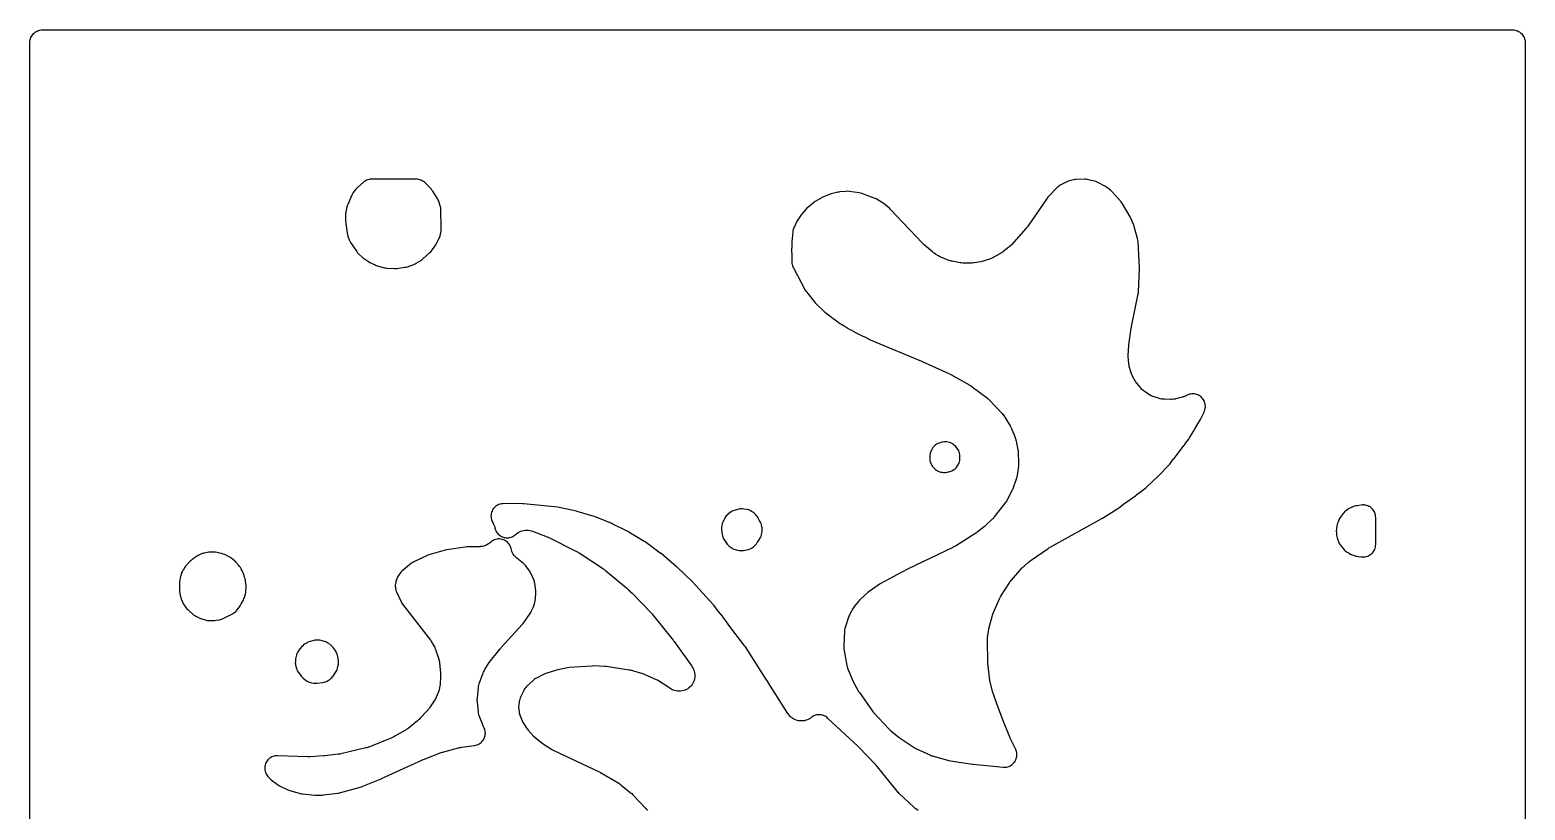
# Model space of a CAD drawing. Header units: millimetres. Extents: x 0 to 300, y 0 to 300.
# Drawn here: x -0.1 to 300.1, y 143.4 to 300.1 of the extents above; entities that cross this region are included whole.
import ezdxf

# ---------------------------------------------------------------- set-up
doc = ezdxf.new("R2010")
doc.units = ezdxf.units.MM
doc.layers.add('CUT', color=7, linetype='CONTINUOUS')

msp = doc.modelspace()

# ---------------------------------------------------------------- linework, layer by layer
at = {"layer": 'CUT'}
for points in [[(-0.15, 2.4114), (-0.15, 297.5886), (-0.135, 297.8947), (-0.099, 298.1371), (-0.0395, 298.3748), (0.0431, 298.6056), (0.1479, 298.8271), (0.2738, 299.0373), (0.4198, 299.2341), (0.5844, 299.4156), (0.7659, 299.5802), (0.9627, 299.7262), (1.1729, 299.8521), (1.3944, 299.9569), (1.6252, 300.0395), (1.8629, 300.099), (2.1053, 300.135), (2.4114, 300.15), (297.5872, 300.15), (297.8933, 300.135), (298.1357, 300.099), (298.3734, 300.0395), (298.6041, 299.9569), (298.8256, 299.8521), (299.0358, 299.7262), (299.2326, 299.5802), (299.4142, 299.4156), (299.5787, 299.2341), (299.7247, 299.0373), (299.8507, 298.8271), (299.9554, 298.6056), (300.038, 298.3748), (300.0975, 298.1371), (300.1335, 297.8947), (300.1485, 297.5886), (300.1485, 2.4114)], [(178.2632, 143.2965), (177.8093, 143.6053), (177.6853, 143.6935), (177.6633, 143.7098), (177.4252, 143.9023), (177.4046, 143.9204), (177.2916, 144.0238), (174.4615, 146.7216), (174.2964, 146.8892), (174.1879, 147.0065), (174.0336, 147.1841), (169.7834, 152.3994), (169.6489, 152.5514), (166.2702, 156.0709), (166.2524, 156.0892), (166.2492, 156.0925), (166.172, 156.168), (160.0721, 161.8778), (159.89, 162.0326), (159.694, 162.1693), (159.4858, 162.2867), (159.2673, 162.3836), (159.0406, 162.4592), (158.8077, 162.5129), (158.5708, 162.5441), (158.332, 162.5525), (158.0934, 162.538), (157.8573, 162.5008), (157.6259, 162.4413), (157.4012, 162.36), (157.1852, 162.2575), (156.9801, 162.1349), (156.8525, 162.0411), (156.852, 162.0418), (156.5364, 161.8098), (156.2766, 161.6549), (156.0031, 161.5256), (155.7184, 161.4232), (155.4253, 161.3486), (155.1263, 161.3026), (154.8243, 161.2854), (154.5221, 161.2974), (154.2223, 161.3384), (153.928, 161.4079), (153.6416, 161.5054), (153.366, 161.63), (153.1035, 161.7805), (152.8568, 161.9555), (152.628, 162.1534), (152.4193, 162.3723), (152.2147, 162.6332), (152.196, 162.6595), (152.0952, 162.8091), (149.061, 167.5531), (148.1396, 169.0227), (148.1256, 169.0446), (148.1116, 169.0665), (148.0939, 169.0937), (147.5042, 169.9871), (143.5587, 176.1559), (143.4428, 176.322), (140.6572, 179.9857), (139.0322, 182.212), (139.0152, 182.235), (139.0121, 182.2391), (138.938, 182.3334), (138.0998, 183.3492), (137.1877, 184.5489), (137.0387, 184.727), (132.8999, 189.2327), (132.8783, 189.2558), (132.8744, 189.26), (132.7805, 189.3545), (129.7559, 192.24), (129.7346, 192.2601), (129.7309, 192.2635), (129.6395, 192.3447), (126.603, 194.9089), (126.5761, 194.9312), (126.5714, 194.9351), (126.4557, 195.0245), (123.3893, 197.2547), (123.2156, 197.3703), (120.1465, 199.2324), (120.1142, 199.2517), (120.1082, 199.2551), (119.9689, 199.331), (116.8136, 200.9212), (116.606, 201.0142), (113.3573, 202.2959), (113.1593, 202.3646), (109.7917, 203.3765), (109.7565, 203.3868), (109.7501, 203.3886), (109.6004, 203.4262), (106.1457, 204.1824), (105.8573, 204.2281), (99.0209, 204.9043), (98.8021, 204.9163), (94.9811, 204.9581), (94.7382, 204.949), (94.4973, 204.9163), (94.2608, 204.8603), (94.0308, 204.7817), (93.8095, 204.681), (93.599, 204.5594), (93.4013, 204.4179), (93.2184, 204.2579), (93.0518, 204.0808), (92.9032, 203.8884), (92.774, 203.6825), (92.6654, 203.465), (92.5785, 203.238), (92.514, 203.0036), (92.4725, 202.7641), (92.4546, 202.5217), (92.4602, 202.2786), (92.4895, 202.0373), (92.542, 201.8), (92.6173, 201.5688), (92.7148, 201.3461), (92.7953, 201.202), (92.7947, 201.2016), (92.9894, 200.8529), (93.1126, 200.5702), (93.2076, 200.2767), (93.255, 200.0594), (93.3194, 199.8214), (93.407, 199.5908), (93.5169, 199.37), (93.6479, 199.1611), (93.799, 198.9661), (93.9685, 198.7869), (94.1548, 198.6253), (94.3561, 198.4829), (94.5705, 198.361), (94.7959, 198.2608), (95.0301, 198.1833), (95.2707, 198.1293), (95.5155, 198.0992), (95.7621, 198.0934), (96.008, 198.1119), (96.2509, 198.1546), (96.4884, 198.221), (96.7183, 198.3105), (96.9382, 198.4222), (97.146, 198.555), (97.3397, 198.7076), (97.6383, 198.9677), (97.8891, 199.1463), (98.1561, 199.2995), (98.4368, 199.4258), (98.7286, 199.5241), (99.0285, 199.5934), (99.3338, 199.633), (99.6415, 199.6426), (99.9487, 199.6221), (100.2523, 199.5716), (100.5782, 199.484), (100.6094, 199.4739), (100.7827, 199.4134), (103.7268, 198.3034), (103.9127, 198.2275), (104.0376, 198.1726), (104.2192, 198.0869), (109.6545, 195.3419), (109.8389, 195.2422), (109.9622, 195.1711), (110.1407, 195.0612), (115.0213, 191.8671), (115.1991, 191.7433), (115.3173, 191.6557), (115.4877, 191.5218), (119.7349, 187.9799), (120.0797, 187.6545), (120.309, 187.4381), (120.3644, 187.3858), (120.7963, 186.9782), (124.6053, 183.0472), (124.725, 182.9176), (124.8043, 182.8277), (124.9178, 182.6927), (129.0764, 177.5028), (129.144, 177.4157), (129.1892, 177.3559), (129.2542, 177.2669), (132.7725, 172.3044), (132.8747, 172.1526), (132.8923, 172.125), (133.0591, 171.8329), (133.1847, 171.5529), (133.2823, 171.2619), (133.3512, 170.9629), (133.3905, 170.6585), (133.4, 170.3517), (133.3796, 170.0455), (133.3294, 169.7428), (133.2499, 169.4463), (133.1419, 169.1591), (133.0065, 168.8837), (132.8448, 168.6228), (132.6585, 168.379), (132.4493, 168.1544), (132.2192, 167.9514), (131.9704, 167.7717), (131.7053, 167.6171), (131.4264, 167.4891), (131.1363, 167.3889), (130.8378, 167.3174), (130.5338, 167.2754), (130.2272, 167.2632), (129.9208, 167.281), (129.6176, 167.3285), (129.3205, 167.4054), (129.0323, 167.5108), (128.7557, 167.6439), (128.4683, 167.8185), (128.4344, 167.8414), (128.3246, 167.9187), (128.2889, 167.9447), (128.1679, 168.0277), (126.086, 169.3678), (125.9032, 169.4748), (125.7119, 169.566), (122.8097, 170.8012), (122.5014, 170.9092), (120.5013, 171.4663), (120.1941, 171.5314), (115.5773, 172.2101), (115.3281, 172.2341), (113.0571, 172.3381), (112.7678, 172.3346), (108.141, 172.0103), (107.8393, 171.9706), (105.9159, 171.5972), (105.6288, 171.5236), (103.461, 170.8282), (103.2798, 170.7623), (103.1042, 170.6825), (101.5748, 169.9158), (101.3666, 169.7987), (101.1705, 169.6622), (100.9884, 169.5076), (99.5902, 168.2012), (99.422, 168.0281), (99.2713, 167.8396), (99.1395, 167.6375), (99.0277, 167.4236), (98.3332, 165.9212), (98.2377, 165.6832), (98.167, 165.4367), (98.122, 165.1842), (98.0274, 164.4329), (98.0099, 164.2215), (98.0104, 164.0094), (98.0288, 163.7981), (98.143, 162.9205), (98.1798, 162.7091), (98.2346, 162.5016), (98.307, 162.2996), (98.7052, 161.3224), (98.8014, 161.1144), (98.9161, 160.916), (99.6253, 159.8106), (99.7594, 159.6215), (99.9104, 159.4456), (101.0232, 158.2652), (101.261, 158.0437), (102.6994, 156.869), (102.9455, 156.6918), (104.7974, 155.5218), (105.0656, 155.3745), (114.0801, 151.1197), (114.2313, 151.0441), (114.3328, 150.9905), (114.4804, 150.9082), (118.1093, 148.7764), (118.2331, 148.7004), (118.255, 148.6864), (118.4932, 148.5204), (118.514, 148.5047), (118.6281, 148.4149), (120.4356, 146.935), (120.6028, 146.7897), (120.7133, 146.6877), (120.8717, 146.5327), (123.5166, 143.786), (123.6129, 143.6821), (123.6298, 143.6632), (123.8104, 143.4448), (123.8258, 143.4246), (123.9098, 143.3105)]]:
    msp.add_lwpolyline(points, dxfattribs=at)
for points in [[(63.6059, 259.0111), (63.6957, 258.7293), (64.0019, 257.9346), (64.118, 257.6774), (64.2624, 257.435), (65.5039, 255.5951), (65.6682, 255.3782), (65.855, 255.1804), (66.5661, 254.5053), (66.7189, 254.3716), (66.8821, 254.2507), (67.8398, 253.5998), (68.1318, 253.429), (69.1744, 252.9105), (69.4008, 252.8115), (69.6359, 252.7354), (70.9874, 252.3705), (71.2454, 252.3152), (71.5078, 252.2875), (73.0993, 252.2038), (73.3342, 252.2025), (73.5682, 252.2233), (75.1752, 252.4423), (75.4263, 252.4897), (75.6712, 252.5625), (76.9894, 253.0288), (77.2251, 253.1259), (77.4497, 253.2466), (78.3907, 253.8158), (78.5977, 253.9557), (78.7897, 254.1154), (80.1897, 255.404), (80.3568, 255.5732), (80.5071, 255.7575), (81.2286, 256.7336), (81.3393, 256.8965), (81.4369, 257.0676), (82.0059, 258.1635), (82.0929, 258.3494), (82.1644, 258.5418), (82.2198, 258.7394), (82.3791, 259.412), (82.4186, 259.6162), (82.4409, 259.823), (82.446, 260.0309), (82.3748, 264.1858), (82.3619, 264.4007), (82.3305, 264.6138), (82.2808, 264.8233), (82.2133, 265.0278), (81.9557, 265.7088), (81.8621, 265.9247), (81.7486, 266.1309), (80.7556, 267.7501), (80.6003, 267.9748), (80.4213, 268.1812), (79.2538, 269.3882), (79.0708, 269.5593), (78.8716, 269.7112), (78.6582, 269.8424), (78.4328, 269.9517), (78.1975, 270.0378), (77.9548, 270.0999), (77.7071, 270.1374), (77.4569, 270.15), (68.4709, 270.15), (68.2119, 270.1365), (67.9557, 270.0963), (67.705, 270.0298), (67.4626, 269.9376), (67.231, 269.8209), (67.0128, 269.6807), (66.8103, 269.5187), (65.6383, 268.4772), (65.4656, 268.3081), (65.31, 268.1231), (64.7922, 267.4432), (64.6284, 267.1996), (64.4942, 266.9384), (63.671, 265.0741), (63.5775, 264.8279), (63.5103, 264.5733), (63.3106, 263.613), (63.2624, 263.2486), (63.2051, 262.2601), (63.2026, 262.0241), (63.2224, 261.7889), (63.55, 259.3016)], [(153.0751, 252.5428), (153.1811, 252.3205), (155.5882, 247.8509), (155.6977, 247.6669), (155.8225, 247.493), (157.3403, 245.5586), (157.5872, 245.2875), (159.5164, 243.4589), (159.732, 243.2765), (160.5239, 242.6799), (160.8984, 242.3625), (161.1183, 242.1961), (161.5699, 241.8919), (162.1075, 241.487), (162.284, 241.3655), (163.3659, 240.6874), (163.4333, 240.637), (163.7024, 240.4558), (163.916, 240.3269), (164.0907, 240.2331), (164.4948, 239.9798), (164.7042, 239.8622), (165.8266, 239.3009), (166.8953, 238.7269), (167.1105, 238.6242), (167.5396, 238.4441), (168.7617, 237.8328), (168.7915, 237.8182), (168.7969, 237.8156), (168.9247, 237.7581), (178.8881, 233.6112), (178.9417, 233.5884), (178.9781, 233.5725), (179.0314, 233.5489), (184.4066, 231.1129), (184.5573, 231.0405), (184.6585, 230.9891), (184.8059, 230.91), (188.6032, 228.7626), (188.7999, 228.6432), (188.9309, 228.5581), (189.12, 228.4269), (191.9021, 226.3665), (192.031, 226.2667), (192.0536, 226.2484), (192.2977, 226.0324), (192.3187, 226.0121), (192.4335, 225.8964), (195.1337, 223.0524), (195.2753, 222.8945), (195.2997, 222.8657), (195.5551, 222.5272), (195.5761, 222.4958), (195.689, 222.3163), (196.7067, 220.5919), (196.7752, 220.4708), (196.7871, 220.4489), (196.9103, 220.1996), (196.9205, 220.1768), (196.9751, 220.0489), (197.7013, 218.2559), (197.7628, 218.0932), (197.7731, 218.0638), (197.8732, 217.7309), (197.8808, 217.7007), (197.9192, 217.5311), (198.2807, 215.7408), (198.3081, 215.5895), (198.3124, 215.5623), (198.3484, 215.2571), (198.3505, 215.2296), (198.359, 215.0761), (198.4245, 213.2206), (198.4267, 213.0559), (198.4265, 213.0264), (198.4091, 212.6975), (198.4063, 212.6682), (198.3868, 212.5046), (198.1219, 210.6312), (198.0936, 210.4598), (198.0879, 210.4293), (198.0077, 210.0914), (197.9991, 210.0616), (197.9473, 209.8958), (197.3437, 208.1087), (197.2922, 207.9659), (197.2825, 207.9405), (197.1624, 207.6618), (197.1507, 207.6373), (197.0823, 207.5018), (196.132, 205.7101), (196.0531, 205.5687), (196.0384, 205.5437), (195.8626, 205.272), (195.8459, 205.2483), (195.7494, 205.1184), (193.5436, 202.2784), (193.4534, 202.1667), (193.4369, 202.147), (193.244, 201.9344), (193.2259, 201.916), (193.1235, 201.8154), (191.8658, 200.6264), (191.753, 200.5241), (191.6751, 200.4562), (191.5583, 200.3585), (190.1338, 199.2158), (189.9598, 199.0843), (189.8391, 198.9986), (189.6578, 198.8775), (185.75, 196.4287), (185.5624, 196.3185), (185.4329, 196.2475), (185.2392, 196.1484), (176.116, 191.8118), (176.0928, 191.8006), (176.0887, 191.7986), (175.9922, 191.7489), (170.4703, 188.7505), (170.2194, 188.5944), (168.398, 187.3058), (168.1564, 187.1113), (166.7279, 185.8073), (166.4915, 185.5599), (165.4799, 184.344), (165.3469, 184.169), (165.2297, 183.9831), (164.5361, 182.7662), (164.4265, 182.5502), (164.3382, 182.3246), (163.5785, 180.0638), (163.5152, 179.8422), (163.4726, 179.6158), (163.4511, 179.3864), (163.3066, 176.3526), (163.3084, 176.082), (163.3393, 175.8132), (163.9137, 172.4466), (163.9757, 172.1751), (164.0676, 171.9121), (165.1807, 169.219), (165.3139, 168.9451), (166.2984, 167.2007), (166.4402, 166.9779), (169.0945, 163.2561), (169.3045, 162.9995), (172.4297, 159.6599), (172.6342, 159.4647), (174.1743, 158.1532), (174.4084, 157.9765), (177.4784, 155.9296), (177.6418, 155.8295), (177.8124, 155.7422), (180.7102, 154.3967), (180.8979, 154.3187), (181.0913, 154.2562), (184.4353, 153.3233), (184.7508, 153.2569), (189.1805, 152.6192), (189.2455, 152.6107), (189.2601, 152.609), (189.3082, 152.6038), (195.3274, 152.0156), (195.3276, 152.0171), (195.5233, 152.0026), (195.7663, 152.0083), (196.0077, 152.0376), (196.245, 152.0901), (196.4761, 152.1655), (196.6988, 152.2629), (196.911, 152.3816), (197.1107, 152.5203), (197.2959, 152.6777), (197.465, 152.8523), (197.6163, 153.0426), (197.7485, 153.2466), (197.8601, 153.4625), (197.9503, 153.6883), (198.0182, 153.9217), (198.063, 154.1607), (198.0844, 154.4028), (198.0822, 154.6459), (198.0565, 154.8876), (198.0073, 155.1257), (197.9353, 155.3579), (197.841, 155.5819), (197.7255, 155.7958), (197.6764, 155.8769), (197.6611, 155.9051), (197.5796, 156.0647), (196.7937, 157.6981), (196.7411, 157.8122), (196.7067, 157.8904), (196.6579, 158.0063), (195.2584, 161.496), (194.2066, 164.4066), (194.084, 164.746), (193.8791, 165.313), (193.1813, 167.2441), (192.6645, 169.4283), (192.6223, 169.6319), (192.5974, 169.771), (192.5665, 169.9767), (192.2778, 172.3443), (192.2591, 172.5404), (192.2499, 172.6738), (192.2415, 172.8705), (192.1635, 177.6525), (192.1644, 177.817), (192.1652, 177.8465), (192.1887, 178.1745), (192.1921, 178.2038), (192.2146, 178.3668), (192.4423, 179.785), (192.4819, 179.9939), (192.5128, 180.1349), (192.5642, 180.3412), (193.1154, 182.3129), (193.192, 182.5549), (193.2494, 182.7172), (193.3422, 182.9534), (194.5823, 185.8228), (194.6429, 185.9557), (194.6542, 185.9793), (194.7905, 186.2374), (194.8036, 186.2601), (194.8792, 186.385), (196.5793, 189.0746), (196.6621, 189.1999), (196.6773, 189.222), (196.8576, 189.4622), (196.8746, 189.483), (196.9718, 189.5975), (199.0651, 191.9655), (199.2286, 192.1391), (199.3434, 192.2533), (199.5176, 192.4161), (200.4907, 193.2691), (200.6577, 193.4071), (200.7737, 193.4974), (200.9483, 193.6256), (204.3419, 195.9679), (204.4933, 196.0671), (204.5978, 196.132), (204.7538, 196.2238), (215.1504, 202.006), (215.1707, 202.0174), (215.1744, 202.0195), (215.2588, 202.0697), (218.3668, 204.0016), (218.542, 204.1211), (219.5123, 204.845), (221.9442, 206.5827), (221.9744, 206.6046), (221.9799, 206.6087), (222.1031, 206.7057), (222.8805, 207.3579), (223.9528, 208.1579), (224.1467, 208.3184), (226.4128, 210.3946), (226.4392, 210.4191), (226.444, 210.4236), (226.5511, 210.5309), (228.6079, 212.7209), (228.7745, 212.9177), (229.4975, 213.8671), (229.5277, 213.9007), (229.552, 213.9281), (229.5562, 213.9329), (229.6535, 214.0513), (231.6837, 216.6826), (231.7059, 216.7118), (231.7097, 216.7168), (231.7974, 216.8419), (232.0151, 217.1732), (232.5909, 217.9293), (232.7565, 218.1759), (233.4649, 219.3795), (233.6562, 219.6706), (233.6747, 219.6992), (233.6778, 219.7041), (233.7508, 219.826), (234.2131, 220.6508), (234.9457, 221.8956), (235.0565, 222.1061), (235.194, 222.4007), (235.4057, 222.7784), (235.4218, 222.8075), (235.4245, 222.8125), (235.4874, 222.9363), (235.6916, 223.3677), (235.7856, 223.5944), (235.8569, 223.8292), (235.9048, 224.0698), (235.9289, 224.314), (235.929, 224.5594), (235.9197, 224.6537), (235.9195, 224.6701), (235.9066, 224.7877), (235.905, 224.8036), (235.9045, 224.8058), (235.8923, 224.9171), (235.8406, 225.1601), (235.7651, 225.3968), (235.6664, 225.6248), (235.5457, 225.8419), (235.4039, 226.0459), (235.2426, 226.2349), (235.0634, 226.4069), (234.868, 226.5603), (234.6583, 226.6935), (234.4364, 226.8053), (234.2045, 226.8945), (233.9649, 226.9602), (233.72, 227.0018), (233.4722, 227.0189), (233.2238, 227.0114), (232.9775, 226.9792), (232.7356, 226.9227), (232.5004, 226.8425), (232.2744, 226.7394), (232.1598, 226.68), (231.9688, 226.5878), (231.9342, 226.5724), (231.5381, 226.4211), (231.5021, 226.4097), (231.2982, 226.3511), (230.0136, 226.021), (229.8506, 225.983), (229.8213, 225.9768), (229.5176, 225.9271), (229.2107, 225.9047), (229.1807, 225.9038), (229.0133, 225.9028), (227.7111, 225.9241), (227.543, 225.9306), (227.513, 225.9325), (227.2055, 225.9652), (226.9022, 226.0254), (226.873, 226.0326), (226.7105, 226.0763), (225.6289, 226.3938), (225.4293, 226.4585), (225.3941, 226.4711), (225.0385, 226.6203), (224.7019, 226.8084), (224.6703, 226.8284), (224.4964, 226.9457), (223.6229, 227.5711), (223.4758, 227.682), (223.45, 227.7025), (223.1954, 227.9256), (222.9639, 228.1726), (222.9426, 228.1977), (222.8269, 228.341), (221.9258, 229.515), (221.8203, 229.6594), (221.8021, 229.6857), (221.6124, 229.9888), (221.5967, 230.0167), (221.5129, 230.1747), (221.2192, 230.7619), (221.1489, 230.9104), (221.1369, 230.9373), (221.0162, 231.2429), (221.0066, 231.2707), (220.9564, 231.4272), (220.6261, 232.5402), (220.6187, 232.5673), (220.4631, 233.7207), (220.4266, 234.6482), (220.5905, 236.8742), (221.0499, 240.2451), (221.0693, 240.3717), (221.084, 240.4575), (221.1078, 240.5833), (222.4628, 247.1412), (222.4967, 247.3491), (222.5129, 247.5591), (222.5316, 248.0893), (222.5317, 248.0896), (222.5745, 248.4291), (222.5824, 248.5665), (222.5841, 248.8186), (222.5645, 249.0256), (222.6743, 252.1447), (222.6732, 252.3478), (222.4294, 257.6356), (222.3989, 257.9264), (222.3347, 258.2116), (221.6305, 260.6594), (221.5386, 260.9226), (220.9694, 262.301), (220.8202, 262.6029), (219.3192, 265.1855), (219.1772, 265.4031), (219.0133, 265.6047), (217.1885, 267.6258), (217.0355, 267.7811), (216.8695, 267.9225), (216.0731, 268.5431), (215.8989, 268.6672), (215.7146, 268.7761), (214.4672, 269.4426), (214.2038, 269.5642), (213.9281, 269.6545), (212.4419, 270.0475), (212.2129, 270.0967), (211.9803, 270.1242), (211.7462, 270.1299), (209.9785, 270.0898), (209.7416, 270.0732), (209.5074, 270.0342), (208.8453, 269.8912), (208.6305, 269.8347), (208.4216, 269.7594), (208.2202, 269.6658), (206.7853, 268.9202), (206.558, 268.7864), (206.3461, 268.6294), (206.152, 268.451), (204.4346, 266.6974), (204.2883, 266.5343), (204.1569, 266.3591), (200.3495, 260.7897), (200.2068, 260.5948), (200.1058, 260.4657), (199.9508, 260.2804), (197.0133, 256.9881), (196.894, 256.8604), (196.8721, 256.8381), (196.6162, 256.6002), (196.5924, 256.58), (196.4564, 256.4702), (195.2542, 255.5451), (195.0315, 255.3864), (194.8766, 255.2843), (194.643, 255.1422), (193.423, 254.4599), (193.275, 254.3814), (193.2482, 254.3679), (192.9424, 254.2311), (192.9145, 254.2201), (192.7572, 254.1621), (191.4937, 253.7277), (191.3456, 253.6801), (191.3189, 253.6722), (191.0172, 253.5957), (190.99, 253.59), (190.837, 253.5613), (189.5175, 253.3413), (189.3635, 253.3189), (189.3359, 253.3155), (189.0258, 253.29), (188.9979, 253.2888), (188.8423, 253.2857), (187.4569, 253.2869), (187.286, 253.291), (187.2555, 253.2924), (186.9152, 253.3238), (186.885, 253.328), (186.7162, 253.3553), (185.0904, 253.6565), (184.9023, 253.6964), (184.8689, 253.7044), (184.4999, 253.8128), (184.4675, 253.8242), (184.2877, 253.8924), (182.8025, 254.5002), (182.656, 254.5638), (182.63, 254.5758), (182.3458, 254.7214), (182.3209, 254.7355), (182.1837, 254.8173), (181.7117, 255.1125), (181.4926, 255.2605), (181.3475, 255.3661), (181.1394, 255.5292), (179.5158, 256.8964), (179.3548, 257.0401), (179.2483, 257.1407), (179.0959, 257.2935), (172.7011, 264.0785), (172.4631, 264.3002), (171.2096, 265.3239), (171.0516, 265.4428), (170.8847, 265.5489), (169.8014, 266.1786), (169.6091, 266.2795), (169.4087, 266.3633), (166.9175, 267.2804), (166.6641, 267.3587), (166.404, 267.4097), (164.3963, 267.6937), (164.1079, 267.7175), (163.8187, 267.7079), (162.5076, 267.5881), (162.3241, 267.5645), (162.1428, 267.5273), (160.7484, 267.1873), (160.5647, 267.135), (160.3856, 267.0688), (159.0858, 266.5314), (158.9181, 266.4548), (158.7565, 266.3659), (157.5439, 265.6398), (157.3824, 265.5344), (157.2295, 265.4169), (156.12, 264.4939), (155.8557, 264.2389), (154.8554, 263.1209), (154.7252, 262.9628), (154.6084, 262.7946), (153.8346, 261.5768), (153.7388, 261.4124), (153.6557, 261.2412), (153.2596, 260.3391), (153.1636, 260.0835), (153.0961, 259.8189), (153.0578, 259.5485), (152.886, 257.5537), (152.8768, 257.3357), (152.878, 256.4475), (152.8627, 256.3869), (152.8262, 256.146), (152.8134, 255.9028), (152.8242, 255.6594), (152.88, 255.064), (152.8822, 253.5024), (152.8946, 253.2565), (152.9312, 253.013), (152.9916, 252.7743)], [(182.1511, 211.5452), (182.3686, 211.4424), (182.5949, 211.361), (182.8279, 211.3017), (183.0656, 211.2651), (183.2768, 211.2429), (183.4913, 211.2297), (183.706, 211.2349), (183.9196, 211.2585), (184.1303, 211.3003), (184.3238, 211.3475), (184.3333, 211.3492), (184.3508, 211.3541), (184.5936, 211.4133), (184.8127, 211.4774), (185.025, 211.5613), (185.2288, 211.6642), (185.4224, 211.7852), (185.4765, 211.8226), (185.6717, 211.9722), (185.8512, 212.1401), (186.0134, 212.3249), (186.1567, 212.5248), (186.2796, 212.7377), (186.3445, 212.8641), (186.4535, 213.1076), (186.536, 213.3614), (186.5909, 213.6225), (186.6177, 213.888), (186.639, 214.3398), (186.6384, 214.5883), (186.6131, 214.8354), (186.5634, 215.0788), (186.4898, 215.3161), (186.393, 215.545), (186.274, 215.763), (186.1339, 215.9682), (185.883, 216.2991), (185.7219, 216.4908), (185.5425, 216.6654), (185.3465, 216.8212), (185.1359, 216.9566), (185.0017, 217.0336), (184.7639, 217.1538), (184.5147, 217.248), (184.2568, 217.3152), (183.9933, 217.3545), (183.8803, 217.3652), (183.6617, 217.3764), (183.4429, 217.3684), (183.2256, 217.3412), (183.0116, 217.2952), (182.6373, 217.1974), (182.3982, 217.1219), (182.1678, 217.0228), (181.9486, 216.9012), (181.7426, 216.7582), (181.552, 216.5953), (181.3786, 216.4141), (181.2243, 216.2164), (181.0905, 216.0043), (180.9353, 215.7283), (180.82, 215.496), (180.7294, 215.253), (180.6645, 215.0018), (180.626, 214.7454), (180.5826, 214.3006), (180.5708, 214.0531), (180.5836, 213.8055), (180.6208, 213.5605), (180.6821, 213.3203), (180.7668, 213.0874), (180.8742, 212.8641), (181.0033, 212.6524), (181.1526, 212.4546), (181.4087, 212.1481), (181.5717, 211.9712), (181.7508, 211.8108), (181.9446, 211.6684)], [(262.2413, 199.2636), (262.2442, 199.1667), (262.2607, 199.0285), (262.2907, 198.6645), (262.3299, 198.3838), (262.4006, 198.1094), (262.6099, 197.4538), (262.6869, 197.2452), (262.7821, 197.0443), (262.8948, 196.8526), (263.024, 196.6716), (263.6545, 195.8675), (263.8211, 195.6759), (264.0063, 195.5022), (264.2082, 195.3481), (264.4246, 195.2153), (264.5846, 195.1281), (264.6767, 195.0548), (264.8626, 194.9322), (265.0586, 194.8266), (265.2632, 194.739), (265.3749, 194.6969), (265.3833, 194.6923), (265.5874, 194.5927), (265.7996, 194.5121), (266.0183, 194.451), (266.0907, 194.4377), (266.1138, 194.4302), (266.3422, 194.3792), (266.5744, 194.3497), (266.7156, 194.3452), (267.2808, 194.2678), (267.5319, 194.2462), (267.7839, 194.2501), (268.0342, 194.2793), (268.2803, 194.3335), (268.3089, 194.3413), (268.547, 194.4195), (268.776, 194.5212), (268.9937, 194.6453), (269.1979, 194.7905), (269.3865, 194.9554), (269.5576, 195.1384), (269.7096, 195.3376), (269.8409, 195.551), (269.9501, 195.7765), (270.0363, 196.0118), (270.0984, 196.2545), (270.136, 196.5023), (270.1485, 196.7525), (270.1485, 196.8544), (270.1485, 201.8731), (270.1485, 202.187), (270.1361, 202.4362), (270.0988, 202.683), (270.0372, 202.9248), (269.9517, 203.1592), (269.8433, 203.384), (269.713, 203.5969), (269.5622, 203.7957), (269.3923, 203.9784), (269.205, 204.1434), (269.0022, 204.2888), (268.7859, 204.4133), (268.5583, 204.5156), (268.3216, 204.5947), (268.0782, 204.6498), (267.8305, 204.6803), (267.744, 204.6866), (267.4729, 204.6917), (267.2028, 204.6673), (266.3346, 204.5413), (266.124, 204.5014), (265.9175, 204.4436), (265.7168, 204.3684), (265.391, 204.23), (265.3022, 204.1977), (265.2156, 204.1555), (265.0978, 204.1055), (264.8374, 203.9766), (264.5937, 203.8183), (264.0772, 203.4385), (263.9028, 203.2976), (263.7416, 203.1417), (263.595, 202.972), (263.1854, 202.4522), (263.0151, 202.2074), (262.8751, 201.944), (262.5903, 201.3209), (262.4837, 201.0457), (262.4102, 200.7599), (262.271, 200.0452), (262.2375, 199.8189), (262.2249, 199.5905), (262.2332, 199.3619)], [(138.7966, 199.4895), (138.8082, 199.3439), (138.8452, 199.0712), (138.8736, 198.9576), (138.9037, 198.7494), (138.9514, 198.5059), (139.023, 198.2682), (139.1179, 198.0389), (139.2349, 197.8201), (139.6057, 197.203), (139.753, 196.9848), (139.9224, 196.7832), (140.1121, 196.6006), (140.32, 196.439), (140.9183, 196.0223), (141.1106, 195.901), (141.313, 195.7977), (141.524, 195.7132), (141.7418, 195.6482), (141.9645, 195.6033), (142.3313, 195.5465), (142.601, 195.5196), (142.872, 195.5221), (143.1411, 195.5539), (143.866, 195.6796), (144.0966, 195.731), (144.3214, 195.8039), (144.5383, 195.8977), (144.7454, 196.0116), (144.9829, 196.1572), (145.2071, 196.3121), (145.4131, 196.4904), (145.5985, 196.6902), (145.761, 196.9089), (145.9215, 197.1514), (146.1709, 197.4914), (146.2982, 197.6827), (146.4073, 197.8848), (146.4085, 197.8874), (146.4368, 197.9302), (146.5802, 198.1764), (146.6946, 198.4372), (146.7787, 198.7093), (146.8799, 199.1185), (146.9264, 199.3544), (146.95, 199.5938), (146.9504, 199.8343), (146.9278, 200.0738), (146.8822, 200.31), (146.7867, 200.7023), (146.7069, 200.9661), (146.5986, 201.2194), (146.463, 201.4593), (146.3432, 201.6464), (146.2042, 201.9191), (146.0908, 202.1183), (145.9597, 202.3063), (145.8119, 202.4815), (145.8025, 202.4908), (145.7934, 202.505), (145.6362, 202.7236), (145.4565, 202.924), (145.2562, 203.104), (145.0377, 203.2613), (144.8104, 203.4071), (144.5965, 203.5298), (144.3715, 203.6309), (144.1377, 203.7093), (143.8972, 203.7643), (143.2493, 203.8792), (142.9912, 203.9112), (142.7311, 203.9162), (142.472, 203.8942), (142.2165, 203.8454), (141.5327, 203.6775), (141.3099, 203.6116), (141.0941, 203.5254), (140.8873, 203.4195), (140.6912, 203.2948), (140.223, 202.9657), (140.0351, 202.8197), (139.8619, 202.6566), (139.7051, 202.4778), (139.5659, 202.2848), (139.4457, 202.0795), (139.4261, 202.042), (139.3268, 201.8931), (139.1962, 201.6384), (139.0943, 201.4079), (139.0708, 201.363), (138.9642, 201.1311), (138.8817, 200.8895), (138.8243, 200.6407), (138.7876, 200.4337), (138.7551, 200.1697), (138.7509, 199.9037), (138.775, 199.6388)], [(30.0701, 186.2881), (30.1356, 186.0668), (30.2213, 185.8526), (30.6538, 184.9009), (30.7469, 184.7165), (30.855, 184.5405), (30.9772, 184.374), (31.3944, 183.8522), (31.5429, 183.6827), (31.706, 183.5273), (32.6389, 182.7156), (32.8051, 182.583), (32.9819, 182.465), (33.1681, 182.3625), (33.9529, 181.9727), (34.161, 181.881), (34.3765, 181.8085), (35.2366, 181.5622), (35.4504, 181.511), (35.6679, 181.4788), (35.8873, 181.4659), (36.1071, 181.4722), (36.364, 181.491), (36.7249, 181.4774), (36.9907, 181.4815), (37.2545, 181.5138), (37.9187, 181.6313), (38.1386, 181.6805), (38.3531, 181.7492), (38.5605, 181.837), (39.9916, 182.5203), (40.2022, 182.6335), (40.2441, 182.6615), (40.3051, 182.6897), (40.521, 182.8029), (40.7249, 182.9366), (40.9572, 183.1056), (41.1235, 183.2378), (41.278, 183.3837), (41.4195, 183.5421), (41.7936, 183.9985), (41.9388, 184.1945), (42.0643, 184.4037), (42.2276, 184.7088), (42.306, 184.8388), (42.4787, 185.1781), (42.7348, 185.6566), (42.8423, 185.8843), (42.9263, 186.1216), (43.1364, 186.8263), (43.2005, 187.0944), (43.2347, 187.368), (43.2845, 188.0867), (43.2895, 188.3308), (43.2706, 188.5742), (43.1671, 189.3904), (43.1307, 189.603), (43.0762, 189.8116), (42.9229, 190.3094), (42.9158, 190.344), (42.8501, 190.5458), (42.7607, 190.836), (42.6712, 191.0805), (42.5569, 191.3143), (42.5213, 191.3783), (42.4892, 191.4499), (42.3636, 191.6684), (42.3384, 191.7075), (42.1156, 192.1085), (41.9778, 192.3287), (41.818, 192.5334), (41.2367, 193.203), (41.0634, 193.3835), (40.8729, 193.5457), (40.1984, 194.0644), (39.9825, 194.2131), (39.7522, 194.3384), (38.9721, 194.7111), (38.7629, 194.7996), (38.5465, 194.8688), (37.7038, 195.0964), (37.4304, 195.1541), (37.1522, 195.181), (36.313, 195.2147), (36.0496, 195.2114), (35.788, 195.1804), (34.9048, 195.0282), (34.7034, 194.9849), (34.5064, 194.9251), (34.3149, 194.8494), (33.6756, 194.5655), (33.4244, 194.4366), (33.1894, 194.2801), (32.8613, 194.0339), (32.8, 193.9953), (32.6303, 193.8671), (32.5854, 193.8268), (32.3729, 193.6673), (32.2117, 193.5355), (32.0621, 193.3907), (31.2531, 192.5402), (31.0997, 192.363), (30.9636, 192.1721), (30.6041, 191.6146), (30.4955, 191.4291), (30.4032, 191.2349), (30.3279, 191.0336), (30.3062, 190.9558), (30.1411, 190.5169), (30.063, 190.2718), (30.0106, 190.02), (29.8953, 189.2772), (29.8706, 189.0493), (29.8668, 188.8201), (29.8761, 188.5052), (29.8649, 187.8079), (29.8702, 187.6011), (29.8925, 187.3955), (30.0252, 186.5144)], [(48.6462, 154.1642), (48.4212, 154.0692), (48.2064, 153.9528), (48.004, 153.816), (47.816, 153.6601), (47.6441, 153.4866), (47.4899, 153.2971), (47.3549, 153.0935), (47.2405, 152.8777), (47.1477, 152.6517), (47.0774, 152.4178), (47.0302, 152.1781), (47.0067, 151.9349), (47.007, 151.6907), (47.0311, 151.4476), (47.0788, 151.208), (47.1497, 150.9743), (47.2431, 150.7485), (47.3581, 150.533), (47.4935, 150.3297), (47.6481, 150.1406), (47.9427, 149.8143), (48.114, 149.6422), (48.3012, 149.4875), (49.5785, 148.5322), (49.78, 148.3963), (49.9937, 148.2806), (51.6859, 147.4681), (51.882, 147.3841), (52.0846, 147.3171), (54.1535, 146.7291), (54.3668, 146.6785), (54.5836, 146.6467), (57.0558, 146.395), (57.3562, 146.3825), (58.5958, 146.4059), (58.8487, 146.4235), (61.6423, 146.7611), (61.8294, 146.791), (62.0137, 146.8349), (66.4561, 148.0733), (66.7313, 148.1675), (70.3721, 149.6567), (70.432, 149.6821), (70.4453, 149.688), (70.4891, 149.7077), (78.5536, 153.4405), (78.6778, 153.4953), (78.7629, 153.531), (78.889, 153.5813), (82.4809, 154.9378), (82.6559, 154.999), (82.7757, 155.0376), (82.9535, 155.0901), (85.9338, 155.89), (86.1635, 155.9439), (86.3205, 155.9757), (86.5531, 156.0151), (89.161, 156.3729), (89.3963, 156.4167), (89.6263, 156.4829), (89.849, 156.5707), (90.0622, 156.6794), (90.2641, 156.8081), (90.4527, 156.9554), (90.6263, 157.1201), (90.7835, 157.3007), (90.9226, 157.4954), (91.0425, 157.7026), (91.142, 157.9202), (91.2202, 158.1464), (91.2765, 158.3791), (91.3103, 158.616), (91.3212, 158.8551), (91.3092, 159.0942), (91.2744, 159.331), (91.2172, 159.5634), (91.1379, 159.7892), (91.0375, 160.0065), (90.9021, 160.2658), (90.8866, 160.3001), (90.805, 160.4949), (90.1603, 162.165), (90.1044, 162.3199), (90.095, 162.3478), (90.0112, 162.6388), (89.9532, 162.936), (89.9488, 162.9651), (89.928, 163.1285), (89.7256, 165.0519), (89.7105, 165.2411), (89.7087, 165.275), (89.7074, 165.6545), (89.7089, 165.6883), (89.7227, 165.8777), (89.9305, 167.998), (89.9498, 168.1592), (89.9539, 168.188), (90.0086, 168.4815), (90.0886, 168.7692), (90.0975, 168.7968), (90.1511, 168.9502), (90.8946, 170.9401), (90.959, 171.101), (90.9712, 171.1295), (91.1219, 171.4416), (91.1367, 171.4688), (91.2227, 171.6193), (91.7594, 172.5094), (91.8845, 172.7033), (91.9735, 172.8322), (92.1103, 173.0179), (94.2753, 175.7756), (94.361, 175.8808), (94.4206, 175.9512), (94.5101, 176.0533), (98.7129, 180.6749), (98.8953, 180.9006), (100.324, 182.894), (100.4449, 183.0796), (100.549, 183.2752), (100.8731, 183.9555), (100.983, 184.226), (101.1951, 184.85), (101.2692, 185.1149), (101.3137, 185.3864), (101.4686, 186.8219), (101.4829, 187.1213), (101.4612, 187.4203), (101.2658, 188.8862), (101.2274, 189.1021), (101.1702, 189.3137), (101.0946, 189.5195), (100.5498, 190.824), (100.4601, 191.0156), (100.3545, 191.1989), (100.2338, 191.3726), (99.3772, 192.5005), (99.1893, 192.7202), (98.9774, 192.9167), (97.6673, 193.9976), (97.5796, 194.0723), (97.5318, 194.1143), (97.3126, 194.3247), (97.1085, 194.5608), (96.9309, 194.8123), (96.7788, 195.0799), (96.6535, 195.3611), (96.5564, 195.6533), (96.4972, 195.9144), (96.4296, 196.1554), (96.3384, 196.3885), (96.2242, 196.6112), (96.0884, 196.8214), (95.9322, 197.017), (95.7573, 197.196), (95.5653, 197.3566), (95.3583, 197.4972), (95.1382, 197.6164), (94.9073, 197.713), (94.6679, 197.786), (94.4224, 197.8347), (94.1733, 197.8587), (93.923, 197.8576), (93.6741, 197.8315), (93.429, 197.7806), (93.1903, 197.7055), (92.9603, 197.6068), (92.7412, 197.4857), (92.5354, 197.3433), (92.3976, 197.2259), (92.3973, 197.2262), (92.0935, 196.967), (91.8404, 196.7907), (91.5713, 196.6401), (91.2887, 196.5165), (90.9954, 196.4212), (90.6942, 196.3552), (90.3585, 196.3154), (90.3257, 196.3132), (90.1419, 196.305), (87.5731, 196.2543), (87.2624, 196.2288), (83.6043, 195.6965), (83.2651, 195.6227), (79.9912, 194.669), (79.8045, 194.6066), (79.6232, 194.5296), (76.978, 193.281), (76.7291, 193.1457), (76.4971, 192.9832), (74.8539, 191.6873), (74.6289, 191.4868), (74.4298, 191.2607), (74.0306, 190.7483), (73.8819, 190.5354), (73.756, 190.3082), (73.5407, 189.8669), (73.4474, 189.6505), (73.375, 189.4262), (73.3239, 189.1962), (73.2733, 188.9032), (73.2429, 188.6511), (73.2381, 188.3972), (73.2592, 188.1441), (73.2972, 187.8612), (73.3447, 187.6082), (73.4178, 187.3614), (73.516, 187.1235), (74.4197, 185.2178), (74.5488, 184.9798), (74.7028, 184.7572), (80.2831, 177.5594), (80.3821, 177.4256), (80.3993, 177.4013), (80.5791, 177.1213), (80.5941, 177.0955), (80.6745, 176.9498), (81.0778, 176.1786), (81.1404, 176.0533), (81.1512, 176.0307), (81.2621, 175.7735), (81.2712, 175.7501), (81.3193, 175.6186), (81.914, 173.8969), (81.9821, 173.6782), (81.993, 173.6389), (82.0886, 173.1913), (82.0946, 173.151), (82.1218, 172.9236), (82.2956, 170.9569), (82.3094, 170.7011), (82.3129, 170.5274), (82.3092, 170.2713), (82.2274, 168.584), (82.2116, 168.3771), (82.2077, 168.3403), (82.1473, 167.9638), (82.0457, 167.5964), (82.0339, 167.5613), (81.9621, 167.3666), (81.5024, 166.2174), (81.4317, 166.0522), (81.4184, 166.023), (81.2536, 165.7037), (81.2375, 165.6759), (81.1438, 165.5225), (80.13, 163.9487), (80.0332, 163.8058), (80.0153, 163.7806), (79.8025, 163.5088), (79.7824, 163.4854), (79.6668, 163.3571), (78.1759, 161.7774), (77.9996, 161.6025), (77.876, 161.4879), (77.6884, 161.325), (75.7923, 159.7859), (75.675, 159.6946), (75.6537, 159.6786), (75.4089, 159.5102), (75.3863, 159.496), (75.2591, 159.4192), (73.1747, 158.2167), (72.9392, 158.0918), (72.7764, 158.0127), (72.5326, 157.9048), (67.9159, 156.0554), (67.7847, 156.0057), (67.761, 155.9972), (67.4936, 155.9127), (67.4694, 155.906), (67.3335, 155.8713), (62.3065, 154.6869), (62.0973, 154.6439), (61.9544, 154.6187), (61.7431, 154.5876), (59.1169, 154.2778), (59.0214, 154.2678), (58.9563, 154.2618), (58.8606, 154.2542), (56.1549, 154.0749), (55.9544, 154.0669), (55.8181, 154.0652), (55.6174, 154.068), (49.6059, 154.3138), (49.3617, 154.3118), (49.1187, 154.286), (48.8795, 154.2366)], [(53.2541, 172.2995), (53.3939, 171.8185), (53.488, 171.5521), (53.6115, 171.298), (53.7629, 171.0595), (54.2321, 170.4052), (54.3909, 170.206), (54.5692, 170.0239), (54.7651, 169.861), (55.3688, 169.4088), (55.5682, 169.274), (55.7796, 169.159), (56.001, 169.0648), (56.2305, 168.9923), (56.466, 168.9423), (56.7995, 168.888), (57.0538, 168.8599), (57.3096, 168.8579), (57.5643, 168.8821), (58.7159, 169.0512), (58.946, 169.0962), (59.171, 169.1625), (59.3887, 169.2495), (59.6028, 169.347), (59.8165, 169.457), (60.0186, 169.587), (60.2073, 169.7359), (60.316, 169.8304), (60.4671, 169.9733), (60.6059, 170.1283), (60.7312, 170.2943), (61.2467, 171.0393), (61.3696, 171.2357), (61.4737, 171.4427), (61.5582, 171.6584), (61.6225, 171.8809), (61.7675, 172.488), (61.8109, 172.7166), (61.833, 172.9482), (61.8334, 173.1809), (61.8121, 173.4127), (61.7094, 174.1526), (61.6518, 174.4414), (61.5607, 174.7214), (61.4767, 174.9356), (61.3907, 175.1301), (61.2885, 175.3166), (61.1708, 175.4937), (60.7622, 176.0554), (60.5818, 176.2757), (60.3776, 176.4741), (60.1522, 176.648), (59.7136, 176.948), (59.4961, 177.0811), (59.266, 177.1913), (59.026, 177.2775), (58.5683, 177.416), (58.3264, 177.4762), (58.0798, 177.512), (57.8309, 177.5231), (57.328, 177.5204), (57.0985, 177.5086), (56.8711, 177.4758), (56.6477, 177.4223), (56.1272, 177.2719), (55.9112, 177.1987), (55.7028, 177.1061), (55.5036, 176.9949), (55.0293, 176.7008), (54.827, 176.5611), (54.6394, 176.4023), (54.4683, 176.2257), (54.0863, 175.7908), (53.9328, 175.5975), (53.799, 175.39), (53.6864, 175.1703), (53.4237, 174.5889), (53.3219, 174.3244), (53.2506, 174.05), (53.2109, 173.7694), (53.1635, 173.207), (53.1548, 172.978), (53.1671, 172.7491), (53.2003, 172.5223)]]:
    msp.add_lwpolyline(points, close=True, dxfattribs=at)

doc.saveas('drawing.dxf')
